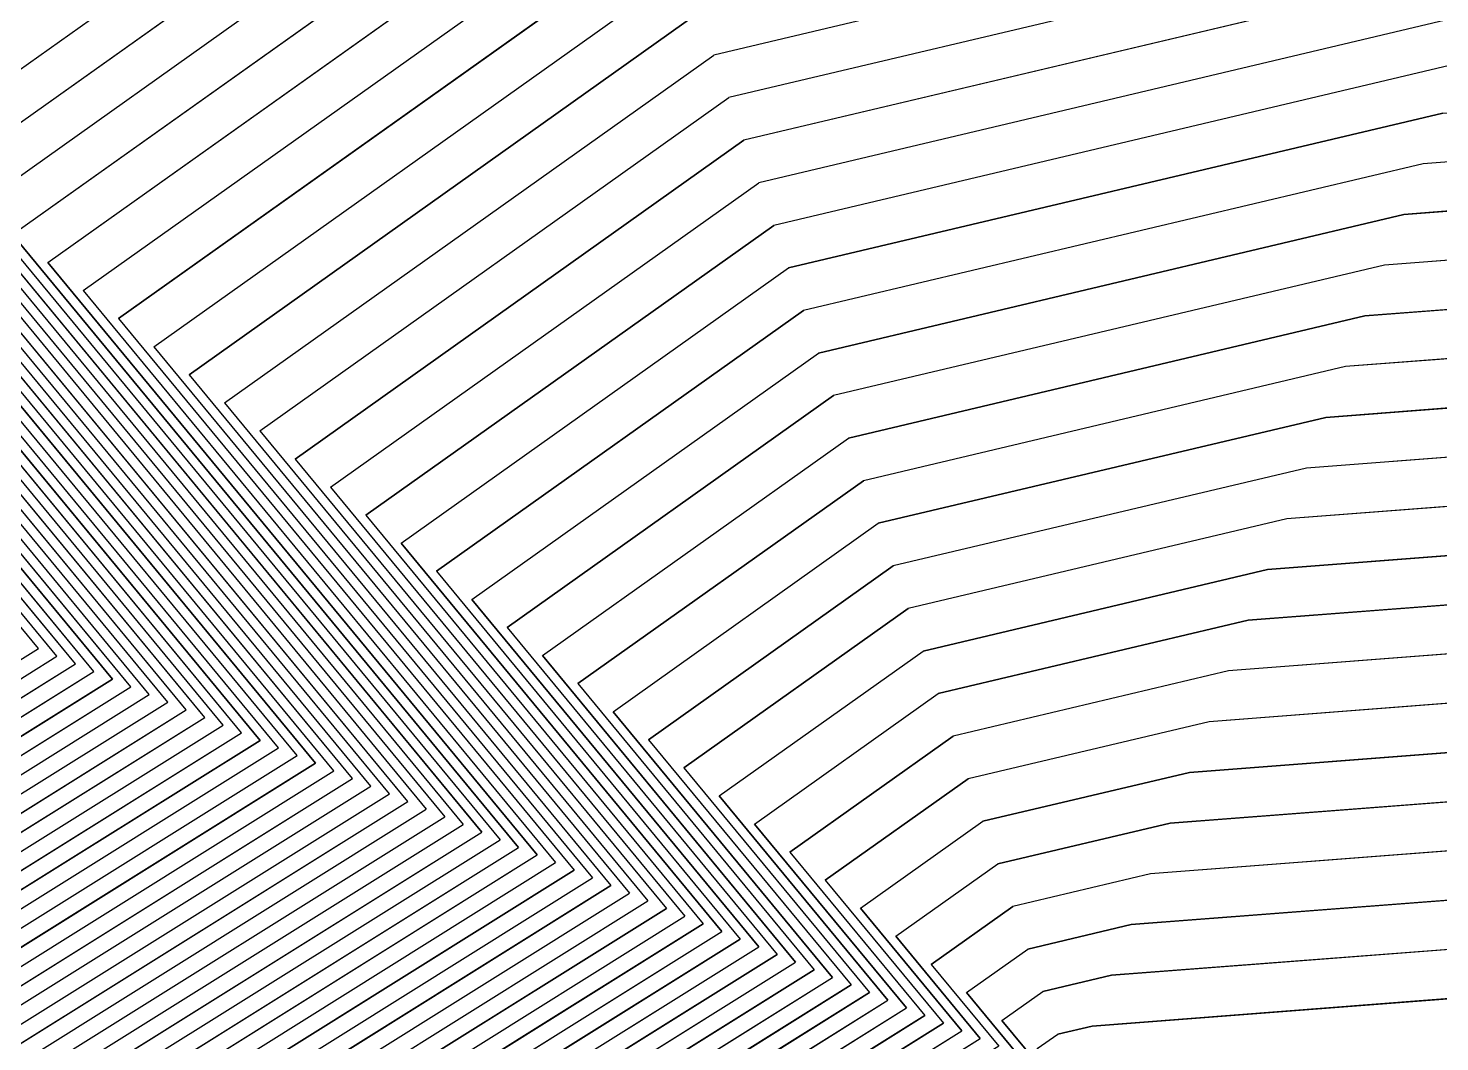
# Model space of a CAD drawing. Extents: x 7084 to 11035, y 13750 to 16729.
# Drawn here: x 8781.9 to 8986.5, y 15411.8 to 15558.7 of the extents above; entities that cross this region are included whole.
import ezdxf

# ---------------------------------------------------------------- set-up
doc = ezdxf.new("R2010")
doc.units = 0
doc.layers.add('Level 1', color=7, linetype='Continuous')

msp = doc.modelspace()

# ---------------------------------------------------------------- linework, layer by layer
at = {"layer": 'Level 1'}
for p, q in [((8764.31, 15541), (8861.79, 15610.32)), ((8769.43, 15536.93), (8863.96, 15604.15)), ((8774.55, 15532.86), (8866.13, 15597.98)), ((8779.67, 15528.79), (8868.29, 15591.81)), ((8784.79, 15524.72), (8870.46, 15585.64)), ((9001.03, 15583.14), (8881.29, 15554.79)), ((8789.91, 15520.65), (8872.63, 15579.47)), ((8998.21, 15575.79), (8883.46, 15548.61)), ((8795.03, 15516.58), (8874.79, 15573.3)), ((8995.38, 15568.44), (8885.62, 15542.44)), ((8800.15, 15512.51), (8876.96, 15567.13)), ((8992.56, 15561.09), (8887.79, 15536.27)), ((8805.27, 15508.44), (8879.12, 15560.96)), ((8810.39, 15504.37), (8881.29, 15554.79)), ((8989.74, 15553.73), (8889.96, 15530.1)), ((8754.07, 15549.14), (8839.62, 15445.48)), ((8834.27, 15447.69), (8752.14, 15547.21)), ((8836.94, 15446.58), (8753.1, 15548.17)), ((8815.51, 15500.3), (8883.46, 15548.61)), ((8828.92, 15449.91), (8750.21, 15545.28)), ((8831.59, 15448.8), (8751.17, 15546.24)), ((8759.19, 15545.07), (8842.3, 15444.37)), ((8986.92, 15546.38), (8892.12, 15523.93)), ((8823.56, 15452.13), (8748.28, 15543.35)), ((8826.24, 15451.02), (8749.24, 15544.31)), ((9056.63, 15544.61), (8984.09, 15539.03)), ((8818.21, 15454.34), (8746.35, 15541.42)), ((8820.89, 15453.23), (8747.31, 15542.38)), ((8764.31, 15541), (8844.97, 15443.26)), ((8820.63, 15496.23), (8885.62, 15542.44)), ((8810.18, 15457.67), (8743.45, 15538.52)), ((8812.86, 15456.56), (8744.42, 15539.49)), ((8815.54, 15455.45), (8745.38, 15540.45)), ((8984.09, 15539.03), (8894.29, 15517.76)), ((8804.83, 15459.88), (8741.52, 15536.59)), ((8807.51, 15458.77), (8742.49, 15537.56)), ((8769.43, 15536.93), (8847.65, 15442.15)), ((9058.08, 15537.59), (8981.27, 15531.68)), ((8799.48, 15462.1), (8739.59, 15534.66)), ((8802.16, 15460.99), (8740.56, 15535.63)), ((8825.75, 15492.16), (8887.79, 15536.27)), ((8794.13, 15464.32), (8737.66, 15532.73)), ((8796.8, 15463.21), (8738.63, 15533.7)), ((8774.55, 15532.86), (8850.32, 15441.04)), ((8788.77, 15466.53), (8735.73, 15530.8)), ((8791.45, 15465.42), (8736.7, 15531.77)), ((8981.27, 15531.68), (8896.45, 15511.59)), ((9059.52, 15530.56), (8978.45, 15524.33)), ((8783.42, 15468.75), (8733.8, 15528.87)), ((8786.1, 15467.64), (8734.77, 15529.84)), ((8779.67, 15528.79), (8853, 15439.93)), ((8830.87, 15488.09), (8889.96, 15530.1)), ((8784.79, 15524.72), (8855.68, 15438.83)), ((8978.45, 15524.33), (8898.62, 15505.42)), ((8835.99, 15484.02), (8892.12, 15523.93)), ((9060.97, 15523.54), (8975.63, 15516.97)), ((8789.91, 15520.65), (8858.35, 15437.72)), ((8795.03, 15516.58), (8861.03, 15436.61)), ((8841.11, 15479.95), (8894.29, 15517.76)), ((8975.63, 15516.97), (8900.79, 15499.25)), ((9062.41, 15516.51), (8972.8, 15509.62)), ((8800.15, 15512.51), (8863.7, 15435.5)), ((8846.24, 15475.88), (8896.45, 15511.59)), ((8805.27, 15508.44), (8866.38, 15434.39)), ((8972.8, 15509.62), (8902.95, 15493.08)), ((9063.85, 15509.49), (8969.98, 15502.27)), ((8810.39, 15504.37), (8869.06, 15433.28)), ((8851.36, 15471.81), (8898.62, 15505.42)), ((8969.98, 15502.27), (8905.12, 15486.91)), ((9065.3, 15502.46), (8967.16, 15494.92)), ((8815.51, 15500.3), (8871.73, 15432.18)), ((8856.48, 15467.74), (8900.79, 15499.25)), ((8820.63, 15496.23), (8874.41, 15431.07)), ((8967.16, 15494.92), (8907.29, 15480.74)), ((9066.74, 15495.44), (8964.33, 15487.56)), ((8825.75, 15492.16), (8877.09, 15429.96)), ((8861.6, 15463.67), (8902.95, 15493.08)), ((8830.87, 15488.09), (8879.76, 15428.85)), ((8964.33, 15487.56), (8909.45, 15474.56)), ((9068.19, 15488.42), (8961.51, 15480.21)), ((8866.72, 15459.6), (8905.12, 15486.91)), ((8835.99, 15484.02), (8882.44, 15427.74)), ((9069.63, 15481.39), (8958.69, 15472.86)), ((8841.11, 15479.95), (8885.11, 15426.63)), ((8871.84, 15455.53), (8907.29, 15480.74)), ((8961.51, 15480.21), (8911.62, 15468.39)), ((8846.24, 15475.88), (8887.79, 15425.53)), ((8876.96, 15451.46), (8909.45, 15474.56)), ((9071.08, 15474.37), (8955.87, 15465.51)), ((8851.36, 15471.81), (8890.47, 15424.42)), ((8958.69, 15472.86), (8913.79, 15462.22)), ((8734.98, 15438.47), (8783.42, 15468.75)), ((8735.99, 15436.32), (8786.1, 15467.64)), ((8856.48, 15467.74), (8893.14, 15423.31)), ((8882.08, 15447.39), (8911.62, 15468.39)), ((9072.52, 15467.34), (8953.04, 15458.15)), ((8736.99, 15434.17), (8788.77, 15466.53)), ((8738, 15432.02), (8791.45, 15465.42)), ((8955.87, 15465.51), (8915.95, 15456.05)), ((8739.01, 15429.87), (8794.13, 15464.32)), ((8740.01, 15427.71), (8796.8, 15463.21)), ((8861.6, 15463.67), (8895.82, 15422.2)), ((8741.02, 15425.56), (8799.48, 15462.1)), ((8742.02, 15423.41), (8802.16, 15460.99)), ((8887.2, 15443.32), (8913.79, 15462.22)), ((8743.03, 15421.26), (8804.83, 15459.88)), ((8744.03, 15419.1), (8807.51, 15458.77)), ((8866.72, 15459.6), (8898.49, 15421.09)), ((9073.96, 15460.32), (8950.22, 15450.8)), ((8745.04, 15416.95), (8810.18, 15457.67)), ((8953.04, 15458.15), (8918.12, 15449.88)), ((8746.05, 15414.8), (8812.86, 15456.56)), ((8747.05, 15412.65), (8815.54, 15455.45)), ((8871.84, 15455.53), (8901.17, 15419.99)), ((8892.32, 15439.25), (8915.95, 15456.05)), ((8748.06, 15410.5), (8818.21, 15454.34)), ((8749.06, 15408.34), (8820.89, 15453.23)), ((9075.41, 15453.3), (8947.4, 15443.45)), ((8750.07, 15406.19), (8823.56, 15452.13)), ((8751.07, 15404.04), (8826.24, 15451.02)), ((8876.96, 15451.46), (8903.85, 15418.88)), ((8950.22, 15450.8), (8920.28, 15443.71)), ((8752.08, 15401.89), (8828.92, 15449.91)), ((8753.09, 15399.73), (8831.59, 15448.8)), ((8897.44, 15435.18), (8918.12, 15449.88)), ((8754.09, 15397.58), (8834.27, 15447.69)), ((8755.1, 15395.43), (8836.94, 15446.58)), ((8882.08, 15447.39), (8906.52, 15417.77)), ((8756.1, 15393.28), (8839.62, 15445.48)), ((9076.85, 15446.27), (8944.57, 15436.1)), ((8757.11, 15391.13), (8842.3, 15444.37)), ((8758.12, 15388.97), (8844.97, 15443.26)), ((8887.2, 15443.32), (8909.2, 15416.66)), ((8902.56, 15431.11), (8920.28, 15443.71)), ((8947.4, 15443.45), (8922.45, 15437.54)), ((8759.12, 15386.82), (8847.65, 15442.15)), ((8760.13, 15384.67), (8850.32, 15441.04)), ((8761.13, 15382.52), (8853, 15439.93)), ((8762.14, 15380.36), (8855.68, 15438.83)), ((8892.32, 15439.25), (8911.87, 15415.55)), ((9078.3, 15439.25), (8941.75, 15428.74)), ((8763.14, 15378.21), (8858.35, 15437.72)), ((8764.15, 15376.06), (8861.03, 15436.61)), ((8907.68, 15427.04), (8922.45, 15437.54)), ((8765.16, 15373.91), (8863.7, 15435.5)), ((8766.16, 15371.76), (8866.38, 15434.39)), ((8897.44, 15435.18), (8914.55, 15414.44)), ((8944.57, 15436.1), (8924.62, 15431.37)), ((8767.17, 15369.6), (8869.06, 15433.28)), ((8768.17, 15367.45), (8871.73, 15432.18)), ((9079.74, 15432.22), (8938.93, 15421.39)), ((8769.18, 15365.3), (8874.41, 15431.07)), ((8902.56, 15431.11), (8917.23, 15413.34)), ((8912.8, 15422.97), (8924.62, 15431.37)), ((8770.18, 15363.15), (8877.09, 15429.96)), ((8771.19, 15360.99), (8879.76, 15428.85)), ((8941.75, 15428.74), (8926.78, 15425.2)), ((8772.2, 15358.84), (8882.44, 15427.74)), ((8773.2, 15356.69), (8885.11, 15426.63)), ((8907.68, 15427.04), (8919.9, 15412.23)), ((8774.21, 15354.54), (8887.79, 15425.53)), ((8775.21, 15352.39), (8890.47, 15424.42)), ((8917.92, 15418.9), (8926.78, 15425.2)), ((9081.19, 15425.2), (8936.11, 15414.04)), ((8776.22, 15350.23), (8893.14, 15423.31)), ((8777.22, 15348.08), (8895.82, 15422.2)), ((8912.8, 15422.97), (8922.58, 15411.12)), ((8778.23, 15345.93), (8898.49, 15421.09)), ((8779.24, 15343.78), (8901.17, 15419.99)), ((8938.93, 15421.39), (8928.95, 15419.03)), ((8780.24, 15341.62), (8903.85, 15418.88)), ((8917.92, 15418.9), (8925.25, 15410.01)), ((8923.04, 15414.83), (8928.95, 15419.03)), ((8781.25, 15339.47), (8906.52, 15417.77)), ((8782.25, 15337.32), (8909.2, 15416.66)), ((8783.26, 15335.17), (8911.87, 15415.55)), ((8784.26, 15333.02), (8914.55, 15414.44)), ((8923.04, 15414.83), (8927.93, 15408.9)), ((8936.11, 15414.04), (8931.12, 15412.86)), ((8785.27, 15330.86), (8917.23, 15413.34)), ((8786.28, 15328.71), (8919.9, 15412.23)), ((8928.16, 15410.76), (8931.12, 15412.86))]:
    msp.add_line(p, q, dxfattribs=at)
for points in [[(8303.88, 15243.81), (8470.86, 15331.17), (8495.9, 15329.67), (8535.79, 15412.29), (8603.89, 15422.77), (8638.08, 15471.2), (8688.72, 15446.76), (8736.99, 15434.17), (8788.77, 15466.53), (8735.73, 15530.8), (8705.82, 15501.51), (8655.18, 15525.96), (8685.09, 15555.25), (8758.92, 15705.78), (8823.03, 15751.37), (8931.29, 15777.01), (8984.42, 15862.47), (9143.8, 15752.32), (9280.56, 15748.05), (9357.48, 15720.98)], [(8303.88, 15243.81), (8470.86, 15331.17), (8495.9, 15329.67), (8535.79, 15412.29), (8603.89, 15422.77), (8638.08, 15471.2), (8688.72, 15446.76), (8736.99, 15434.17), (8788.77, 15466.53), (8735.73, 15530.8), (8705.82, 15501.51), (8655.18, 15525.96), (8685.09, 15555.25), (8758.92, 15705.78), (8823.03, 15751.37), (8931.29, 15777.01), (8984.42, 15862.47), (9143.8, 15752.32), (9280.56, 15748.05), (9357.48, 15720.98)], [(8417.27, 15132.19), (8424.62, 15224.1), (8512.5, 15270.08), (8525.68, 15269.29), (8577.15, 15375.9), (8612.99, 15381.41), (8657.11, 15443.91), (8683.76, 15431.04), (8746.05, 15414.8), (8812.86, 15456.56), (8744.42, 15539.49), (8705.82, 15501.69), (8679.16, 15514.56), (8717.76, 15552.36), (8756.62, 15631.58), (8839.34, 15690.4), (8979.03, 15723.49), (9007, 15768.47), (9090.88, 15710.5), (9267.34, 15704.98), (9366.6, 15670.06), (9467.7, 15631.46), (9580.54, 15661.44)], [(8417.27, 15132.19), (8424.62, 15224.1), (8512.5, 15270.08), (8525.68, 15269.29), (8577.15, 15375.9), (8612.99, 15381.41), (8657.11, 15443.91), (8683.76, 15431.04), (8746.05, 15414.8), (8812.86, 15456.56), (8744.42, 15539.49), (8705.82, 15501.69), (8679.16, 15514.56), (8717.76, 15552.36), (8756.62, 15631.58), (8839.34, 15690.4), (8979.03, 15723.49), (9007, 15768.47), (9090.88, 15710.5), (9267.34, 15704.98), (9366.6, 15670.06), (9467.7, 15631.46), (9580.54, 15661.44)], [(9572.8, 15651.82), (9471.24, 15624.83), (9367.61, 15664.4), (9265.87, 15700.2), (9085, 15705.85), (9009.5, 15758.02), (8984.34, 15717.54), (8841.15, 15683.63), (8756.37, 15623.34), (8721.39, 15552.03), (8681.83, 15513.29), (8705.82, 15501.71), (8745.38, 15540.45), (8815.54, 15455.45), (8747.05, 15412.65), (8683.21, 15429.29), (8659.22, 15440.87), (8614, 15376.82), (8581.74, 15371.85), (8528.99, 15262.58), (8517.13, 15263.29), (8438.03, 15221.91), (8430.5, 15127.71)], [(9572.8, 15651.82), (9471.24, 15624.83), (9367.61, 15664.4), (9265.87, 15700.2), (9085, 15705.85), (9009.5, 15758.02), (8984.34, 15717.54), (8841.15, 15683.63), (8756.37, 15623.34), (8721.39, 15552.03), (8681.83, 15513.29), (8705.82, 15501.71), (8745.38, 15540.45), (8815.54, 15455.45), (8747.05, 15412.65), (8683.21, 15429.29), (8659.22, 15440.87), (8614, 15376.82), (8581.74, 15371.85), (8528.99, 15262.58), (8517.13, 15263.29), (8438.03, 15221.91), (8430.5, 15127.71)], [(8317.3, 15241.62), (8475.49, 15324.38), (8499.21, 15322.96), (8540.39, 15408.25), (8604.9, 15418.17), (8640.2, 15468.17), (8688.17, 15445.01), (8738, 15432.02), (8791.45, 15465.42), (8736.7, 15531.77), (8705.82, 15501.53), (8657.84, 15524.69), (8688.72, 15554.93), (8758.67, 15697.54), (8824.84, 15744.6)], [(8317.3, 15241.62), (8475.49, 15324.38), (8499.21, 15322.96), (8540.39, 15408.25), (8604.9, 15418.17), (8640.2, 15468.17), (8688.17, 15445.01), (8738, 15432.02), (8791.45, 15465.42), (8736.7, 15531.77), (8705.82, 15501.53), (8657.84, 15524.69), (8688.72, 15554.93), (8758.67, 15697.54), (8824.84, 15744.6)], [(8826.65, 15737.82), (8758.41, 15689.3), (8692.35, 15554.61), (8660.51, 15523.42), (8705.82, 15501.55), (8737.66, 15532.73), (8794.13, 15464.32), (8739.01, 15429.87), (8687.62, 15443.26), (8642.31, 15465.14), (8605.92, 15413.58), (8544.98, 15404.2), (8502.52, 15316.25), (8480.11, 15317.59), (8330.71, 15239.43)], [(8826.65, 15737.82), (8758.41, 15689.3), (8692.35, 15554.61), (8660.51, 15523.42), (8705.82, 15501.55), (8737.66, 15532.73), (8794.13, 15464.32), (8739.01, 15429.87), (8687.62, 15443.26), (8642.31, 15465.14), (8605.92, 15413.58), (8544.98, 15404.2), (8502.52, 15316.25), (8480.11, 15317.59), (8330.71, 15239.43)], [(8397.79, 15228.48), (8503.25, 15283.65), (8519.06, 15282.71), (8567.96, 15383.99), (8610.97, 15390.6), (8652.88, 15449.97), (8684.86, 15434.53), (8744.03, 15419.1), (8807.51, 15458.77), (8742.49, 15537.56), (8705.82, 15501.65), (8673.83, 15517.09), (8710.5, 15553), (8757.13, 15648.07), (8835.71, 15703.95), (8968.42, 15735.38)], [(8397.79, 15228.48), (8503.25, 15283.65), (8519.06, 15282.71), (8567.96, 15383.99), (8610.97, 15390.6), (8652.88, 15449.97), (8684.86, 15434.53), (8744.03, 15419.1), (8807.51, 15458.77), (8742.49, 15537.56), (8705.82, 15501.65), (8673.83, 15517.09), (8710.5, 15553), (8757.13, 15648.07), (8835.71, 15703.95), (8968.42, 15735.38)], [(8344.13, 15237.24), (8484.74, 15310.8), (8505.83, 15309.54), (8549.58, 15400.16), (8606.93, 15408.98), (8644.42, 15462.11), (8687.07, 15441.52), (8740.01, 15427.71), (8796.8, 15463.21), (8738.63, 15533.7), (8705.82, 15501.57), (8663.17, 15522.16), (8695.98, 15554.29), (8758.15, 15681.05), (8828.46, 15731.05)], [(8344.13, 15237.24), (8484.74, 15310.8), (8505.83, 15309.54), (8549.58, 15400.16), (8606.93, 15408.98), (8644.42, 15462.11), (8687.07, 15441.52), (8740.01, 15427.71), (8796.8, 15463.21), (8738.63, 15533.7), (8705.82, 15501.57), (8663.17, 15522.16), (8695.98, 15554.29), (8758.15, 15681.05), (8828.46, 15731.05)], [(9854.88, 15540.06), (9549.57, 15622.95), (9481.86, 15604.96), (9370.65, 15647.42), (9261.47, 15685.84), (9067.36, 15691.91), (9017.03, 15726.69), (9000.25, 15699.7), (8846.59, 15663.31), (8755.6, 15598.61), (8732.29, 15551.07), (8689.83, 15509.49), (8705.82, 15501.77), (8748.28, 15543.35), (8823.56, 15452.13), (8750.07, 15406.19), (8681.55, 15424.06), (8665.56, 15431.78), (8617.04, 15363.03), (8595.53, 15359.72), (8538.92, 15242.45), (8531.01, 15242.92), (8478.28, 15215.34)], [(9854.88, 15540.06), (9549.57, 15622.95), (9481.86, 15604.96), (9370.65, 15647.42), (9261.47, 15685.84), (9067.36, 15691.91), (9017.03, 15726.69), (9000.25, 15699.7), (8846.59, 15663.31), (8755.6, 15598.61), (8732.29, 15551.07), (8689.83, 15509.49), (8705.82, 15501.77), (8748.28, 15543.35), (8823.56, 15452.13), (8750.07, 15406.19), (8681.55, 15424.06), (8665.56, 15431.78), (8617.04, 15363.03), (8595.53, 15359.72), (8538.92, 15242.45), (8531.01, 15242.92), (8478.28, 15215.34)], [(8828.92, 15449.91), (8750.21, 15545.28), (8705.82, 15501.81), (8695.16, 15506.96), (8739.55, 15550.43), (8755.09, 15582.12), (8850.21, 15649.76), (9010.86, 15687.81), (9022.05, 15705.8), (9055.6, 15682.61), (9258.53, 15676.27), (9372.68, 15636.11), (9488.94, 15591.72), (9534.08, 15603.71), (9853.26, 15517.04)], [(8828.92, 15449.91), (8750.21, 15545.28), (8705.82, 15501.81), (8695.16, 15506.96), (8739.55, 15550.43), (8755.09, 15582.12), (8850.21, 15649.76), (9010.86, 15687.81), (9022.05, 15705.8), (9055.6, 15682.61), (9258.53, 15676.27), (9372.68, 15636.11), (9488.94, 15591.72), (9534.08, 15603.71), (9853.26, 15517.04)], [(8555.46, 15208.91), (8618.51, 15339.5), (8622.09, 15340.05), (8676.13, 15416.61), (8678.8, 15415.33), (8755.1, 15395.43), (8836.94, 15446.58), (8753.1, 15548.17), (8705.82, 15501.87), (8703.15, 15503.16), (8750.44, 15549.46), (8754.32, 15557.38), (8855.65, 15629.44), (9026.78, 15669.97), (9029.57, 15674.47), (9037.96, 15668.67), (9254.12, 15661.91), (9375.71, 15619.13)], [(8555.46, 15208.91), (8618.51, 15339.5), (8622.09, 15340.05), (8676.13, 15416.61), (8678.8, 15415.33), (8755.1, 15395.43), (8836.94, 15446.58), (8753.1, 15548.17), (8705.82, 15501.87), (8703.15, 15503.16), (8750.44, 15549.46), (8754.32, 15557.38), (8855.65, 15629.44), (9026.78, 15669.97), (9029.57, 15674.47), (9037.96, 15668.67), (9254.12, 15661.91), (9375.71, 15619.13)], [(8636.3, 15330.54), (8637.52, 15333.96), (8687.94, 15405.38), (8759.12, 15386.82), (8847.65, 15442.15), (8769.43, 15536.93), (8863.96, 15604.15), (9023.61, 15641.96), (9036.41, 15642.95), (9238.08, 15636.65), (9255.21, 15638.22), (9368.65, 15598.31), (9379.68, 15604.61), (9495.22, 15560.5), (9507.04, 15556.16), (9824.24, 15470.04)], [(8636.3, 15330.54), (8637.52, 15333.96), (8687.94, 15405.38), (8759.12, 15386.82), (8847.65, 15442.15), (8769.43, 15536.93), (8863.96, 15604.15), (9023.61, 15641.96), (9036.41, 15642.95), (9238.08, 15636.65), (9255.21, 15638.22), (9368.65, 15598.31), (9379.68, 15604.61), (9495.22, 15560.5), (9507.04, 15556.16), (9824.24, 15470.04)], [(8588.64, 15209.09), (8643.78, 15323.31), (8645.09, 15327.25), (8647.13, 15332.96), (8694.4, 15399.92), (8761.13, 15382.52), (8853, 15439.93), (8779.67, 15528.79), (8868.29, 15591.81), (9017.97, 15627.26), (9039.3, 15628.9), (9228.37, 15622.99), (9256.92, 15625.62), (9363.27, 15588.2), (9381.65, 15598.7), (9489.97, 15557.35), (9509.66, 15550.12), (9807.04, 15469.38)], [(8588.64, 15209.09), (8643.78, 15323.31), (8645.09, 15327.25), (8647.13, 15332.96), (8694.4, 15399.92), (8761.13, 15382.52), (8853, 15439.93), (8779.67, 15528.79), (8868.29, 15591.81), (9017.97, 15627.26), (9039.3, 15628.9), (9228.37, 15622.99), (9256.92, 15625.62), (9363.27, 15588.2), (9381.65, 15598.7), (9489.97, 15557.35), (9509.66, 15550.12), (9807.04, 15469.38)], [(8594.61, 15210.47), (8647.92, 15320.89), (8649.49, 15325.61), (8651.94, 15332.46), (8697.63, 15397.19), (8762.14, 15380.36), (8855.68, 15438.83), (8784.79, 15524.72), (8870.46, 15585.64), (9015.14, 15619.91), (9040.75, 15621.88), (9223.51, 15616.16), (9257.78, 15619.32), (9360.58, 15583.14), (9382.64, 15595.75), (9487.34, 15555.77)], [(8594.61, 15210.47), (8647.92, 15320.89), (8649.49, 15325.61), (8651.94, 15332.46), (8697.63, 15397.19), (8762.14, 15380.36), (8855.68, 15438.83), (8784.79, 15524.72), (8870.46, 15585.64), (9015.14, 15619.91), (9040.75, 15621.88), (9223.51, 15616.16), (9257.78, 15619.32), (9360.58, 15583.14), (9382.64, 15595.75), (9487.34, 15555.77)], [(9781.24, 15468.39), (9513.6, 15541.07), (9482.09, 15552.62), (9384.6, 15589.84), (9355.19, 15573.04), (9259.48, 15606.71), (9213.79, 15602.51), (9043.64, 15607.83), (9009.5, 15605.2), (8874.79, 15573.3), (8795.03, 15516.58), (8861.03, 15436.61), (8764.15, 15376.06), (8704.09, 15391.72), (8661.55, 15331.46), (8658.29, 15322.33), (8656.19, 15316.03), (8606.56, 15213.22)], [(9781.24, 15468.39), (9513.6, 15541.07), (9482.09, 15552.62), (9384.6, 15589.84), (9355.19, 15573.04), (9259.48, 15606.71), (9213.79, 15602.51), (9043.64, 15607.83), (9009.5, 15605.2), (8874.79, 15573.3), (8795.03, 15516.58), (8861.03, 15436.61), (8764.15, 15376.06), (8704.09, 15391.72), (8661.55, 15331.46), (8658.29, 15322.33), (8656.19, 15316.03), (8606.56, 15213.22)], [(9764.04, 15467.74), (9516.23, 15535.03), (9476.84, 15549.47), (9386.57, 15583.93), (9349.81, 15562.93), (9261.19, 15594.11), (9204.08, 15588.86), (9046.52, 15593.78), (9003.85, 15590.5), (8879.12, 15560.96), (8805.27, 15508.44), (8866.38, 15434.39), (8766.16, 15371.76), (8710.55, 15386.26), (8671.16, 15330.46), (8667.08, 15319.05), (8664.46, 15311.17), (8618.51, 15215.98)], [(9764.04, 15467.74), (9516.23, 15535.03), (9476.84, 15549.47), (9386.57, 15583.93), (9349.81, 15562.93), (9261.19, 15594.11), (9204.08, 15588.86), (9046.52, 15593.78), (9003.85, 15590.5), (8879.12, 15560.96), (8805.27, 15508.44), (8866.38, 15434.39), (8766.16, 15371.76), (8710.55, 15386.26), (8671.16, 15330.46), (8667.08, 15319.05), (8664.46, 15311.17), (8618.51, 15215.98)], [(9738.24, 15466.75), (9520.17, 15525.97), (9468.96, 15544.74), (9389.53, 15575.07), (9341.74, 15547.76), (9263.75, 15575.2), (9189.5, 15568.37), (9050.86, 15572.71), (8995.38, 15568.44), (8885.62, 15542.44), (8820.63, 15496.23), (8874.41, 15431.07), (8769.18, 15365.3), (8720.24, 15378.06), (8685.58, 15328.96), (8680.28, 15314.12), (8676.87, 15303.88)], [(9738.24, 15466.75), (9520.17, 15525.97), (9468.96, 15544.74), (9389.53, 15575.07), (9341.74, 15547.76), (9263.75, 15575.2), (9189.5, 15568.37), (9050.86, 15572.71), (8995.38, 15568.44), (8885.62, 15542.44), (8820.63, 15496.23), (8874.41, 15431.07), (8769.18, 15365.3), (8720.24, 15378.06), (8685.58, 15328.96), (8680.28, 15314.12), (8676.87, 15303.88)], [(8622.38, 14978.73), (8613.65, 15061.06), (8625.2, 15087.31), (8630.19, 15149.68), (8643.85, 15178.04), (8648.05, 15190.64), (8654.35, 15224.25), (8689.27, 15296.6), (8693.47, 15309.2), (8699.99, 15327.45), (8729.93, 15369.86), (8772.2, 15358.84), (8882.44, 15427.74), (8835.99, 15484.02), (8892.12, 15523.93), (8986.92, 15546.38), (9055.19, 15551.63), (9174.93, 15547.89), (9266.31, 15556.3), (9333.66, 15532.6), (9392.48, 15566.21), (9461.08, 15540.01), (9524.1, 15516.91), (9712.44, 15465.77)], [(8622.38, 14978.73), (8613.65, 15061.06), (8625.2, 15087.31), (8630.19, 15149.68), (8643.85, 15178.04), (8648.05, 15190.64), (8654.35, 15224.25), (8689.27, 15296.6), (8693.47, 15309.2), (8699.99, 15327.45), (8729.93, 15369.86), (8772.2, 15358.84), (8882.44, 15427.74), (8835.99, 15484.02), (8892.12, 15523.93), (8986.92, 15546.38), (9055.19, 15551.63), (9174.93, 15547.89), (9266.31, 15556.3), (9333.66, 15532.6), (9392.48, 15566.21), (9461.08, 15540.01), (9524.1, 15516.91), (9712.44, 15465.77)], [(9703.85, 15465.44), (9525.42, 15513.89), (9458.46, 15538.44), (9393.47, 15563.25), (9330.97, 15527.54), (9267.16, 15549.99), (9170.07, 15541.07), (9056.63, 15544.61), (8984.09, 15539.03), (8894.29, 15517.76), (8841.11, 15479.95), (8885.11, 15426.63), (8773.2, 15356.69), (8733.16, 15367.13), (8704.8, 15326.95), (8697.87, 15307.56), (8693.41, 15294.17), (8660.32, 15225.63)], [(9703.85, 15465.44), (9525.42, 15513.89), (9458.46, 15538.44), (9393.47, 15563.25), (9330.97, 15527.54), (9267.16, 15549.99), (9170.07, 15541.07), (9056.63, 15544.61), (8984.09, 15539.03), (8894.29, 15517.76), (8841.11, 15479.95), (8885.11, 15426.63), (8773.2, 15356.69), (8733.16, 15367.13), (8704.8, 15326.95), (8697.87, 15307.56), (8693.41, 15294.17), (8660.32, 15225.63)], [(8659.21, 15189.2), (8666.3, 15227.01), (8697.55, 15291.74), (8702.27, 15305.92), (8709.61, 15326.45), (8736.39, 15364.4), (8774.21, 15354.54), (8887.79, 15425.53), (8846.24, 15475.88), (8896.45, 15511.59), (8981.27, 15531.68), (9058.08, 15537.59), (9165.21, 15534.24), (9268.02, 15543.69), (9328.28, 15522.49), (9394.45, 15560.3), (9455.83, 15536.86), (9526.73, 15510.87), (9695.25, 15465.11)], [(8659.21, 15189.2), (8666.3, 15227.01), (8697.55, 15291.74), (8702.27, 15305.92), (8709.61, 15326.45), (8736.39, 15364.4), (8774.21, 15354.54), (8887.79, 15425.53), (8846.24, 15475.88), (8896.45, 15511.59), (8981.27, 15531.68), (9058.08, 15537.59), (9165.21, 15534.24), (9268.02, 15543.69), (9328.28, 15522.49), (9394.45, 15560.3), (9455.83, 15536.86), (9526.73, 15510.87), (9695.25, 15465.11)], [(9053.74, 15558.66), (8989.74, 15553.73), (8889.96, 15530.1), (8830.87, 15488.09), (8879.76, 15428.85), (8771.19, 15360.99), (8726.7, 15372.6), (8695.19, 15327.96), (8689.08, 15310.84), (8685.14, 15299.03), (8648.38, 15222.87), (8642.47, 15191.36)], [(9053.74, 15558.66), (8989.74, 15553.73), (8889.96, 15530.1), (8830.87, 15488.09), (8879.76, 15428.85), (8771.19, 15360.99), (8726.7, 15372.6), (8695.19, 15327.96), (8689.08, 15310.84), (8685.14, 15299.03), (8648.38, 15222.87), (8642.47, 15191.36)], [(9686.65, 15464.78), (9528.04, 15507.85), (9453.21, 15535.29), (9395.44, 15557.35), (9325.59, 15517.43), (9268.87, 15537.39), (9160.36, 15527.41), (9059.52, 15530.56), (8978.45, 15524.33), (8898.62, 15505.42), (8851.36, 15471.81), (8890.47, 15424.42), (8775.21, 15352.39), (8739.62, 15361.67)], [(9686.65, 15464.78), (9528.04, 15507.85), (9453.21, 15535.29), (9395.44, 15557.35), (9325.59, 15517.43), (9268.87, 15537.39), (9160.36, 15527.41), (9059.52, 15530.56), (8978.45, 15524.33), (8898.62, 15505.42), (8851.36, 15471.81), (8890.47, 15424.42), (8775.21, 15352.39), (8739.62, 15361.67)], [(8644.11, 15087.31), (8648.05, 15136.55), (8665.12, 15172), (8670.37, 15187.75), (8678.24, 15229.77), (8705.82, 15286.88), (8711.07, 15302.64), (8719.22, 15325.45), (8742.85, 15358.93), (8776.22, 15350.23), (8893.14, 15423.31), (8856.48, 15467.74), (8900.79, 15499.25), (8975.63, 15516.97), (9060.97, 15523.54), (9155.5, 15520.58), (9269.72, 15531.09), (9322.9, 15512.38), (9396.42, 15554.39), (9450.58, 15533.71), (9529.36, 15504.83), (9678.05, 15464.46)], [(8644.11, 15087.31), (8648.05, 15136.55), (8665.12, 15172), (8670.37, 15187.75), (8678.24, 15229.77), (8705.82, 15286.88), (8711.07, 15302.64), (8719.22, 15325.45), (8742.85, 15358.93), (8776.22, 15350.23), (8893.14, 15423.31), (8856.48, 15467.74), (8900.79, 15499.25), (8975.63, 15516.97), (9060.97, 15523.54), (9155.5, 15520.58), (9269.72, 15531.09), (9322.9, 15512.38), (9396.42, 15554.39), (9450.58, 15533.71), (9529.36, 15504.83), (9678.05, 15464.46)], [(9669.45, 15464.13), (9530.67, 15501.81), (9447.95, 15532.14), (9397.41, 15551.44), (9320.21, 15507.32), (9270.58, 15524.78), (9150.64, 15513.76), (9062.41, 15516.51), (8972.8, 15509.62), (8902.95, 15493.08), (8861.6, 15463.67), (8895.82, 15422.2), (8777.22, 15348.08), (8746.08, 15356.2), (8724.02, 15324.95), (8715.47, 15300.99), (8709.95, 15284.45), (8684.22, 15231.15), (8675.95, 15187.03)], [(9669.45, 15464.13), (9530.67, 15501.81), (9447.95, 15532.14), (9397.41, 15551.44), (9320.21, 15507.32), (9270.58, 15524.78), (9150.64, 15513.76), (9062.41, 15516.51), (8972.8, 15509.62), (8902.95, 15493.08), (8861.6, 15463.67), (8895.82, 15422.2), (8777.22, 15348.08), (8746.08, 15356.2), (8724.02, 15324.95), (8715.47, 15300.99), (8709.95, 15284.45), (8684.22, 15231.15), (8675.95, 15187.03)], [(8681.53, 15186.31), (8690.19, 15232.53), (8714.09, 15282.02), (8719.87, 15299.35), (8728.83, 15324.45), (8749.31, 15353.47), (8778.23, 15345.93), (8898.49, 15421.09), (8866.72, 15459.6), (8905.12, 15486.91), (8969.98, 15502.27), (9063.85, 15509.49), (9145.78, 15506.93), (9271.43, 15518.48), (9317.51, 15502.27), (9398.39, 15548.48), (9445.33, 15530.56), (9531.98, 15498.79), (9660.85, 15463.8)], [(8681.53, 15186.31), (8690.19, 15232.53), (8714.09, 15282.02), (8719.87, 15299.35), (8728.83, 15324.45), (8749.31, 15353.47), (8778.23, 15345.93), (8898.49, 15421.09), (8866.72, 15459.6), (8905.12, 15486.91), (8969.98, 15502.27), (9063.85, 15509.49), (9145.78, 15506.93), (9271.43, 15518.48), (9317.51, 15502.27), (9398.39, 15548.48), (9445.33, 15530.56), (9531.98, 15498.79), (9660.85, 15463.8)], [(9652.25, 15463.47), (9533.29, 15495.77), (9442.7, 15528.99), (9399.38, 15545.53), (9314.82, 15497.21), (9272.28, 15512.18), (9140.92, 15500.1), (9065.3, 15502.46), (8967.16, 15494.92), (8907.29, 15480.74), (8871.84, 15455.53), (8901.17, 15419.99), (8779.24, 15343.78), (8752.54, 15350.74), (8733.64, 15323.95), (8724.26, 15297.71), (8718.22, 15279.59), (8696.17, 15233.9), (8687.11, 15185.59)], [(9652.25, 15463.47), (9533.29, 15495.77), (9442.7, 15528.99), (9399.38, 15545.53), (9314.82, 15497.21), (9272.28, 15512.18), (9140.92, 15500.1), (9065.3, 15502.46), (8967.16, 15494.92), (8907.29, 15480.74), (8871.84, 15455.53), (8901.17, 15419.99), (8779.24, 15343.78), (8752.54, 15350.74), (8733.64, 15323.95), (8724.26, 15297.71), (8718.22, 15279.59), (8696.17, 15233.9), (8687.11, 15185.59)], [(9643.65, 15463.14), (9534.61, 15492.75), (9440.08, 15527.41), (9400.36, 15542.57), (9312.13, 15492.16), (9273.14, 15505.88), (9136.07, 15493.27), (9066.74, 15495.44), (8964.33, 15487.56)], [(9643.65, 15463.14), (9534.61, 15492.75), (9440.08, 15527.41), (9400.36, 15542.57), (9312.13, 15492.16), (9273.14, 15505.88), (9136.07, 15493.27), (9066.74, 15495.44), (8964.33, 15487.56)], [(8698.27, 15184.14), (8708.11, 15236.66), (8726.5, 15274.74), (8733.06, 15294.43), (8743.25, 15322.95), (8759, 15345.27), (8781.25, 15339.47), (8906.52, 15417.77), (8882.08, 15447.39), (8911.62, 15468.39), (8961.51, 15480.21), (9068.19, 15488.42), (9131.21, 15486.45), (9273.99, 15499.58), (9309.44, 15487.1), (9401.34, 15539.62), (9437.45, 15525.84), (9535.92, 15489.73), (9635.05, 15462.81)], [(8698.27, 15184.14), (8708.11, 15236.66), (8726.5, 15274.74), (8733.06, 15294.43), (8743.25, 15322.95), (8759, 15345.27), (8781.25, 15339.47), (8906.52, 15417.77), (8882.08, 15447.39), (8911.62, 15468.39), (8961.51, 15480.21), (9068.19, 15488.42), (9131.21, 15486.45), (9273.99, 15499.58), (9309.44, 15487.1), (9401.34, 15539.62), (9437.45, 15525.84), (9535.92, 15489.73), (9635.05, 15462.81)], [(8384.37, 15230.67), (8498.62, 15290.44), (8515.76, 15289.41), (8563.36, 15388.03), (8609.96, 15395.2), (8650.77, 15453.01), (8685.41, 15436.28), (8743.03, 15421.26), (8804.83, 15459.88), (8741.52, 15536.59), (8705.82, 15501.63)], [(8384.37, 15230.67), (8498.62, 15290.44), (8515.76, 15289.41), (8563.36, 15388.03), (8609.96, 15395.2), (8650.77, 15453.01), (8685.41, 15436.28), (8743.03, 15421.26), (8804.83, 15459.88), (8741.52, 15536.59), (8705.82, 15501.63)], [(8737.46, 15292.79), (8748.05, 15322.45), (8762.23, 15342.54), (8782.25, 15337.32), (8909.2, 15416.66), (8887.2, 15443.32), (8913.79, 15462.22), (8958.69, 15472.86), (9069.63, 15481.39), (9126.35, 15479.62), (9274.84, 15493.27), (9306.75, 15482.05), (9402.33, 15536.67), (9434.82, 15524.26), (9537.23, 15486.71), (9626.45, 15462.49)], [(8737.46, 15292.79), (8748.05, 15322.45), (8762.23, 15342.54), (8782.25, 15337.32), (8909.2, 15416.66), (8887.2, 15443.32), (8913.79, 15462.22), (8958.69, 15472.86), (9069.63, 15481.39), (9126.35, 15479.62), (9274.84, 15493.27), (9306.75, 15482.05), (9402.33, 15536.67), (9434.82, 15524.26), (9537.23, 15486.71), (9626.45, 15462.49)], [(9617.85, 15462.16), (9538.55, 15483.69), (9432.2, 15522.68), (9403.31, 15533.71), (9304.06, 15476.99), (9275.7, 15486.97), (9121.49, 15472.79), (9071.08, 15474.37), (8955.87, 15465.51), (8915.95, 15456.05), (8892.32, 15439.25), (8911.87, 15415.55), (8783.26, 15335.17), (8765.46, 15339.81), (8752.86, 15321.95), (8741.86, 15291.15), (8734.77, 15269.88), (8720.06, 15239.42), (8709.43, 15182.7)], [(9617.85, 15462.16), (9538.55, 15483.69), (9432.2, 15522.68), (9403.31, 15533.71), (9304.06, 15476.99), (9275.7, 15486.97), (9121.49, 15472.79), (9071.08, 15474.37), (8955.87, 15465.51), (8915.95, 15456.05), (8892.32, 15439.25), (8911.87, 15415.55), (8783.26, 15335.17), (8765.46, 15339.81), (8752.86, 15321.95), (8741.86, 15291.15), (8734.77, 15269.88), (8720.06, 15239.42), (8709.43, 15182.7)], [(9609.25, 15461.83), (9539.86, 15480.67), (9429.57, 15521.11), (9404.3, 15530.76), (9301.36, 15471.94), (9276.55, 15480.67), (9116.63, 15465.97), (9072.52, 15467.34), (8953.04, 15458.15)], [(9609.25, 15461.83), (9539.86, 15480.67), (9429.57, 15521.11), (9404.3, 15530.76), (9301.36, 15471.94), (9276.55, 15480.67), (9116.63, 15465.97), (9072.52, 15467.34), (8953.04, 15458.15)], [(8750.65, 15287.87), (8762.47, 15320.95), (8771.92, 15334.34), (8785.27, 15330.86), (8917.23, 15413.34), (8902.56, 15431.11), (8920.28, 15443.71), (8950.22, 15450.8), (9073.96, 15460.32), (9111.78, 15459.14), (9277.4, 15474.37), (9298.67, 15466.88), (9405.28, 15527.8), (9426.95, 15519.53), (9541.17, 15477.65), (9600.65, 15461.5)], [(8750.65, 15287.87), (8762.47, 15320.95), (8771.92, 15334.34), (8785.27, 15330.86), (8917.23, 15413.34), (8902.56, 15431.11), (8920.28, 15443.71), (8950.22, 15450.8), (9073.96, 15460.32), (9111.78, 15459.14), (9277.4, 15474.37), (9298.67, 15466.88), (9405.28, 15527.8), (9426.95, 15519.53), (9541.17, 15477.65), (9600.65, 15461.5)], [(8691.37, 15087.31), (8692.69, 15103.73), (8718.29, 15156.9), (8726.17, 15180.53), (8737.98, 15243.55), (8747.17, 15262.59), (8755.05, 15286.22), (8767.28, 15320.45), (8775.15, 15331.61), (8786.28, 15328.71), (8919.9, 15412.23), (8907.68, 15427.04), (8922.45, 15437.54), (8947.4, 15443.45), (9075.41, 15453.3), (9106.92, 15452.31), (9278.26, 15468.07), (9295.98, 15461.83), (9406.27, 15524.85), (9424.32, 15517.96), (9542.49, 15474.63), (9592.05, 15461.17)], [(8691.37, 15087.31), (8692.69, 15103.73), (8718.29, 15156.9), (8726.17, 15180.53), (8737.98, 15243.55), (8747.17, 15262.59), (8755.05, 15286.22), (8767.28, 15320.45), (8775.15, 15331.61), (8786.28, 15328.71), (8919.9, 15412.23), (8907.68, 15427.04), (8922.45, 15437.54), (8947.4, 15443.45), (9075.41, 15453.3), (9106.92, 15452.31), (9278.26, 15468.07), (9295.98, 15461.83), (9406.27, 15524.85), (9424.32, 15517.96), (9542.49, 15474.63), (9592.05, 15461.17)], [(8763.85, 15282.94), (8776.89, 15319.45), (8781.61, 15326.15), (8788.29, 15324.41), (8925.25, 15410.01), (8917.92, 15418.9), (8926.78, 15425.2), (8941.75, 15428.74), (9078.3, 15439.25), (9097.2, 15438.66), (9279.96, 15455.46), (9290.6, 15451.72), (9408.24, 15518.94), (9419.07, 15514.81), (9545.11, 15468.59), (9574.85, 15460.52)], [(8763.85, 15282.94), (8776.89, 15319.45), (8781.61, 15326.15), (8788.29, 15324.41), (8925.25, 15410.01), (8917.92, 15418.9), (8926.78, 15425.2), (8941.75, 15428.74), (9078.3, 15439.25), (9097.2, 15438.66), (9279.96, 15455.46), (9290.6, 15451.72), (9408.24, 15518.94), (9419.07, 15514.81), (9545.11, 15468.59), (9574.85, 15460.52)], [(8742.91, 15178.37), (8755.91, 15247.69), (8759.58, 15255.3), (8768.25, 15281.3), (8781.69, 15318.95), (8784.84, 15323.41), (8789.29, 15322.25), (8927.93, 15408.9), (8923.04, 15414.83), (8928.95, 15419.03), (8938.93, 15421.39), (9079.74, 15432.22), (9092.35, 15431.83), (9280.82, 15449.16), (9287.91, 15446.66), (9409.22, 15515.99), (9416.44, 15513.23), (9546.42, 15465.57), (9566.25, 15460.19), (9674.57, 15362.7)], [(8742.91, 15178.37), (8755.91, 15247.69), (8759.58, 15255.3), (8768.25, 15281.3), (8781.69, 15318.95), (8784.84, 15323.41), (8789.29, 15322.25), (8927.93, 15408.9), (8923.04, 15414.83), (8928.95, 15419.03), (8938.93, 15421.39), (9079.74, 15432.22), (9092.35, 15431.83), (9280.82, 15449.16), (9287.91, 15446.66), (9409.22, 15515.99), (9416.44, 15513.23), (9546.42, 15465.57), (9566.25, 15460.19), (9674.57, 15362.7)], [(8748.49, 15177.64), (8761.88, 15249.07), (8763.72, 15252.88), (8772.65, 15279.66), (8786.5, 15318.45), (8788.07, 15320.68), (8790.3, 15320.1), (8930.61, 15407.79), (8928.16, 15410.76), (8931.12, 15412.86), (8936.11, 15414.04), (9081.19, 15425.2), (9087.49, 15425), (9281.67, 15442.86), (9285.22, 15441.61), (9410.21, 15513.03), (9413.82, 15511.66), (9547.74, 15462.55), (9557.65, 15459.86), (9669.25, 15359.42)], [(8748.49, 15177.64), (8761.88, 15249.07), (8763.72, 15252.88), (8772.65, 15279.66), (8786.5, 15318.45), (8788.07, 15320.68), (8790.3, 15320.1), (8930.61, 15407.79), (8928.16, 15410.76), (8931.12, 15412.86), (8936.11, 15414.04), (9081.19, 15425.2), (9087.49, 15425), (9281.67, 15442.86), (9285.22, 15441.61), (9410.21, 15513.03), (9413.82, 15511.66), (9547.74, 15462.55), (9557.65, 15459.86), (9669.25, 15359.42)], [(8964.33, 15487.56), (8909.45, 15474.56), (8876.96, 15451.46), (8903.85, 15418.88), (8780.24, 15341.62), (8755.77, 15348), (8738.44, 15323.45), (8728.66, 15296.07), (8722.36, 15277.16), (8702.14, 15235.28), (8692.69, 15184.87)], [(8964.33, 15487.56), (8909.45, 15474.56), (8876.96, 15451.46), (8903.85, 15418.88), (8780.24, 15341.62), (8755.77, 15348), (8738.44, 15323.45), (8728.66, 15296.07), (8722.36, 15277.16), (8702.14, 15235.28), (8692.69, 15184.87)], [(8953.04, 15458.15), (8918.12, 15449.88), (8897.44, 15435.18), (8914.55, 15414.44), (8784.26, 15333.02), (8768.69, 15337.08), (8757.66, 15321.45), (8746.26, 15289.51), (8738.9, 15267.45), (8726.04, 15240.8), (8715.01, 15181.98)], [(8953.04, 15458.15), (8918.12, 15449.88), (8897.44, 15435.18), (8914.55, 15414.44), (8784.26, 15333.02), (8768.69, 15337.08), (8757.66, 15321.45), (8746.26, 15289.51), (8738.9, 15267.45), (8726.04, 15240.8), (8715.01, 15181.98)], [(9684.64, 14681.62), (9483.83, 14613.97), (9215.37, 14618.2), (9200.19, 14602.61), (9145.86, 14611.4), (9142.27, 14637.79), (8928.77, 14673.72), (8768.12, 14677.95), (8637.06, 14677.95), (8558.85, 14703.32), (8512.51, 14721.71), (8491.38, 14787.24), (8529.43, 14916.18), (8514.63, 15055.69), (8496.65, 15105.27), (8505.11, 15210.96), (8540.26, 15229.35), (8545.53, 15229.03), (8604.72, 15351.63), (8619.06, 15353.84), (8669.79, 15425.71), (8680.45, 15420.56), (8752.08, 15401.89), (8828.92, 15449.91)], [(9684.64, 14681.62), (9483.83, 14613.97), (9215.37, 14618.2), (9200.19, 14602.61), (9145.86, 14611.4), (9142.27, 14637.79), (8928.77, 14673.72), (8768.12, 14677.95), (8637.06, 14677.95), (8558.85, 14703.32), (8512.51, 14721.71), (8491.38, 14787.24), (8529.43, 14916.18), (8514.63, 15055.69), (8496.65, 15105.27), (8505.11, 15210.96), (8540.26, 15229.35), (8545.53, 15229.03), (8604.72, 15351.63), (8619.06, 15353.84), (8669.79, 15425.71), (8680.45, 15420.56), (8752.08, 15401.89), (8828.92, 15449.91)], [(9076.85, 15446.27), (8944.57, 15436.1), (8924.62, 15431.37), (8912.8, 15422.97), (8922.58, 15411.12), (8787.28, 15326.56), (8778.38, 15328.88), (8772.08, 15319.95), (8759.45, 15284.58), (8751.31, 15260.16), (8743.96, 15244.93), (8731.75, 15179.81)], [(9076.85, 15446.27), (8944.57, 15436.1), (8924.62, 15431.37), (8912.8, 15422.97), (8922.58, 15411.12), (8787.28, 15326.56), (8778.38, 15328.88), (8772.08, 15319.95), (8759.45, 15284.58), (8751.31, 15260.16), (8743.96, 15244.93), (8731.75, 15179.81)]]:
    msp.add_lwpolyline(points, dxfattribs=at)

doc.saveas('drawing.dxf')
